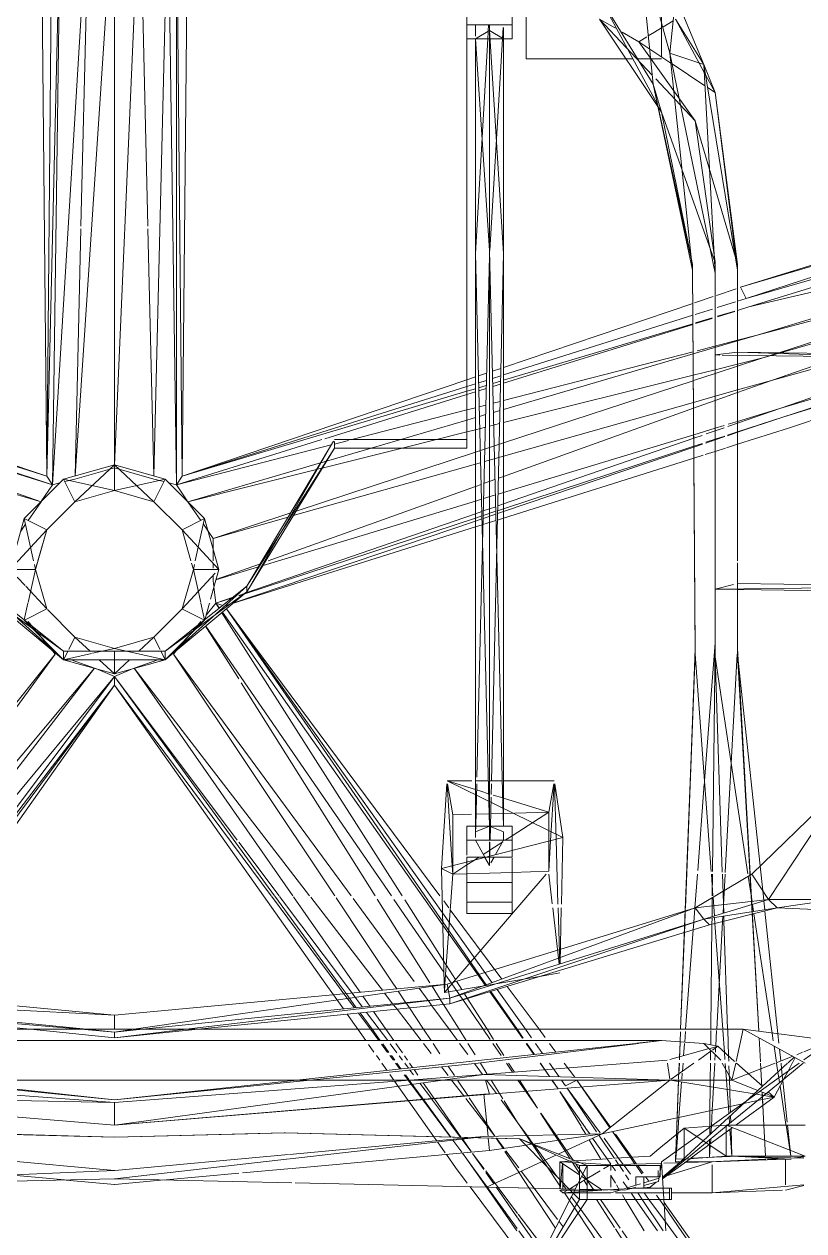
# Model space of a CAD drawing. Header units: millimetres. Extents: x -21051 to 202668, y -15646 to 13691.
# Drawn here: x -10652.5 to -10433, y -8531.9 to -8192.4 of the extents above; entities that cross this region are included whole.
import ezdxf

# ---------------------------------------------------------------- set-up
doc = ezdxf.new("R2010")
doc.units = ezdxf.units.MM
doc.layers.add('G-IMPT', color=8, linetype='Continuous', lineweight=5)
doc.layers.add('I-FURN', color=30, linetype='Continuous', lineweight=5)
doc.layers.get('0').off()
doc.layers.get('I-FURN').off()

# ---------------------------------------------------------------- blocks, each defined once
blk = doc.blocks.new('Aeron_Work_Chair_3485 - Aeron Work Chair_dwg-857507-00_Ground floor')
at = {"layer": 'G-IMPT'}
for p, q in [((42.86, 188.12), (58.23, 238.05)), ((60.96, 187.54), (75.89, 239.63)), ((60.96, 187), (77.89, 239.47)), ((65.88, 180.97), (81.46, 239.19)), ((65.88, 180.97), (83.49, 239.03)), ((73.82, 178.59), (87.8, 238.3)), ((42.86, 188.12), (58.69, 237.2)), ((60.33, 234.95), (61.12, 175.42)), ((73.82, 178.59), (92.03, 237.4)), ((76.2, 177.8), (93.31, 237.12)), ((76.2, 177.8), (95.32, 236.69)), ((79.37, 176.21), (97.1, 236.31)), ((45.24, 187.32), (58.98, 232.91)), ((45.24, 187.32), (60.37, 231.29)), ((79.37, 176.21), (96.45, 231.35)), ((-5.56, 169.07), (-6.35, 224.63)), ((-5.56, 169.07), (-4.89, 224.63)), ((-4.62, 224.63), (-3.97, 175.42)), ((39.69, 189.71), (52.14, 226.59)), ((59.53, 224.63), (61.12, 175.42)), ((60.3, 171.06), (59.53, 224.63)), ((53.18, 184.94), (59.76, 208.95)), ((-96.04, 205.58), (-95.25, 186.53)), ((-92.87, 184.15), (-60.33, 205.58)), ((-85.72, 179.39), (-60.33, 205.58)), ((-60.33, 205.58), (-85.72, 179.39)), ((53.18, 184.94), (59.82, 204.24)), ((-135.71, 194.05), (-132.56, 201.61)), ((-132.56, 201.61), (-129.38, 177.01)), ((-92.87, 202.41), (-95.25, 186.53)), ((-92.87, 202.41), (-92.87, 184.15)), ((-134.55, 198.83), (-137.97, 194.05)), ((-173.14, 194.05), (-175.42, 168.27)), ((-173.34, 194.05), (-174.63, 188.91)), ((-165.65, 194.05), (-165.1, 172.24)), ((-165.25, 194.05), (-165.58, 191.43)), ((-165.1, 172.24), (-165.1, 194.47)), ((-165.1, 194.47), (-156.37, 172.24)), ((-156.37, 172.24), (-156.37, 194.47)), ((-144.69, 186.81), (-138.91, 193.87)), ((-138.91, 194.47), (-129.38, 177.01)), ((-138.91, 194.47), (-129.38, 177.01)), ((-136.52, 192.09), (-135.84, 193.73)), ((-138.91, 192.75), (-166.69, 153.99)), ((-165.89, 183.83), (-165.89, 190.5)), ((-165.89, 190.5), (-165.1, 173.83)), ((-156.37, 189.49), (-165.1, 190.42)), ((-156.37, 189.06), (-165.1, 190.38)), ((-141.15, 189.62), (-138.91, 190.82)), ((-138.81, 190.87), (-137.36, 191.64)), ((-138.78, 189.63), (-137.2, 191.35)), ((-136.98, 190.93), (-138.7, 186.52)), ((-175.42, 168.27), (-174.66, 188.1)), ((-173.15, 188.91), (-165.89, 188.91)), ((-165.89, 188.91), (-166.69, 168.27)), ((-164.02, 162.14), (-138.91, 189.49)), ((-156.63, 172.24), (-144.69, 186.81)), ((-145.35, 187.38), (-156.16, 189.02)), ((-143.88, 188.16), (-155.47, 189.39)), ((-148.43, 185.74), (-143.35, 188.45)), ((-143.01, 187.03), (-144.34, 187.23)), ((-142.31, 188), (-143.6, 188.13)), ((-143.35, 188.45), (-141.15, 189.62)), ((-141.4, 186.78), (-143.01, 187.03)), ((-140.46, 187.8), (-142.31, 188)), ((-138.91, 186.41), (-141.4, 186.78)), ((-138.91, 187.64), (-140.46, 187.8)), ((-134.95, 187.22), (-138.29, 187.57)), ((-130.64, 186.76), (-133.26, 187.04)), ((-96.11, 183.09), (-130.64, 186.76)), ((35.19, 175.42), (39.69, 189.71)), ((42.86, 188.12), (38.57, 175.42)), ((38.69, 175.42), (42.86, 188.12)), ((45.24, 187.32), (41.14, 175.42)), ((41.63, 175.42), (45.24, 187.32)), ((59.53, 182.56), (60.75, 186.82)), ((-178.15, 154.73), (-221.76, 185.79)), ((-166.69, 167.48), (-165.89, 183.36)), ((-148.43, 185.74), (-156.37, 174.89)), ((-148.43, 185.74), (-149.44, 181.02)), ((-148.43, 185.74), (-149.44, 181.02)), ((-148.43, 185.74), (-147.96, 182.82)), ((-148.43, 185.74), (-146.93, 184.07)), ((-148.43, 185.74), (-147.49, 183.39)), ((-138.91, 186), (-143.67, 173.83)), ((-134.11, 185.68), (-138.7, 186.37)), ((-130.43, 185.12), (-132.65, 185.46)), ((-96.88, 180.03), (-130.43, 185.12)), ((-95.25, 186.53), (-100.01, 167.48)), ((-95.25, 186.53), (-98.42, 165.89)), ((-92.87, 184.15), (-98.42, 165.89)), ((-92.87, 184.15), (-95.25, 186.53)), ((-92.87, 184.15), (-95.25, 163.51)), ((-92.87, 184.15), (-85.72, 179.39)), ((53.18, 184.94), (49.77, 175.42)), ((50.49, 175.42), (53.18, 184.94)), ((59.53, 182.56), (60.76, 186.39)), ((-156.37, 182.82), (-165.1, 183.31)), ((-156.37, 182.83), (-165.1, 183.31)), ((-150.89, 182.53), (-156.37, 182.83)), ((-150.84, 182.52), (-156.37, 182.82)), ((-148.32, 182.37), (-150.79, 182.51)), ((-148.32, 182.39), (-150.78, 182.52)), ((-149.44, 181.02), (-150.27, 177.12)), ((-149.44, 181.02), (-150.27, 177.12)), ((-147.06, 182.32), (-148.32, 182.39)), ((-147.06, 182.3), (-148.32, 182.37)), ((-147.96, 182.82), (-147.6, 180.62)), ((-147.52, 180.12), (-143.79, 157.11)), ((-147.46, 183.31), (-146.82, 181.71)), ((-146.59, 181.13), (-143.67, 173.83)), ((-138.91, 181.85), (-145.59, 182.22)), ((-138.91, 181.87), (-145.57, 182.23)), ((-145.42, 182.4), (-138.91, 175.15)), ((-131.82, 181.47), (-138.58, 181.85)), ((-131.81, 181.45), (-138.58, 181.83)), ((-36.28, 176.2), (-129.94, 181.37)), ((-23.81, 175.42), (-129.94, 181.35)), ((-94.24, 179.63), (-96.26, 179.94)), ((-93.28, 182.79), (-95.78, 183.06)), ((-23.81, 175.42), (-93.03, 182.77)), ((57.19, 175.42), (59.53, 182.56)), ((59.53, 182.56), (57.75, 175.42)), ((64.26, 175.42), (65.88, 180.97)), ((65.88, 180.97), (64.45, 175.42)), ((-180.04, 131.25), (-245.27, 178.55)), ((-150.33, 176.81), (-158.75, 137.32)), ((-150.33, 176.81), (-158.75, 137.32)), ((-138.41, 175), (-129.38, 177.01)), ((-138.41, 175), (-129.38, 177.01)), ((-129.38, 177.01), (-129.38, -177.01)), ((-85.72, 179.39), (-95.25, 163.51)), ((-95.25, 163.51), (-85.72, 179.39)), ((-86.3, 178.43), (-93.4, 179.5)), ((-24.61, 169.07), (-85.66, 178.33)), ((72.83, 175.42), (73.82, 178.59)), ((73.82, 178.59), (72.87, 175.42)), ((75.45, 175.42), (76.2, 177.8)), ((76.2, 177.8), (79.37, 176.21)), ((-181.12, 130.53), (-245.27, 173.3)), ((-165.13, 173.3), (-165.68, 162.16)), ((-157.05, 173.97), (-165.53, 162.36)), ((-157.55, 173.28), (-165.1, 173.83)), ((-157.34, 173.57), (-165.1, 173.83)), ((-154.03, 173.02), (-155.88, 173.16)), ((-153.65, 173.44), (-155.59, 173.51)), ((-151.07, 173.36), (-152.77, 173.41)), ((-146.4, 173.2), (-151.07, 173.36)), ((-143.67, 173.1), (-146.4, 173.2)), ((-143.67, 173.83), (-138.91, 174.89)), ((-143.67, 173.83), (-138.91, 174.89)), ((-143.67, 173.83), (-138.91, 171.11)), ((-143.67, 173.83), (-138.91, 171.11)), ((-143.67, 173.83), (-143.67, -173.83)), ((-138.4, 174.59), (-134.14, 169.86)), ((-23.82, 175.33), (-85.23, 171.96)), ((-22.22, 175.42), (-36.28, 176.2)), ((-23.81, 175.42), (-5.65, 175.42)), ((-22.22, 175.42), (-23.81, 175.42)), ((-22.22, 175.42), (-5.65, 175.42)), ((-5.65, 175.42), (1.88, 175.42)), ((-5.56, 169.07), (-4.26, 174.26)), ((-5.48, 175.42), (1.88, 175.42)), ((-3.97, 175.42), (1.88, 175.42)), ((2.37, 175.42), (60.23, 175.42)), ((2.37, 175.42), (60.23, 175.42)), ((2.37, 175.42), (60.23, 175.42)), ((34.22, 172.34), (35.19, 175.42)), ((38.57, 175.42), (37.59, 172.55)), ((37.75, 172.55), (38.69, 175.42)), ((41.14, 175.42), (40.2, 172.7)), ((40.82, 172.74), (41.63, 175.42)), ((49.77, 175.42), (47.49, 169.07)), ((48.69, 169.07), (50.49, 175.42)), ((55.1, 169.07), (57.19, 175.42)), ((57.75, 175.42), (56.16, 169.07)), ((60.23, 175.42), (84.14, 175.42)), ((60.33, 169.07), (61.12, 175.42)), ((60.6, 162.9), (64.26, 175.42)), ((61.12, 175.42), (85.73, 175.42)), ((64.45, 175.42), (61.52, 164.04)), ((71.09, 169.8), (72.59, 174.63)), ((72.64, 174.64), (71.19, 169.79)), ((73.63, 169.64), (75.25, 174.79)), ((77.08, 169.44), (78.97, 175.02)), ((85.73, 175.42), (84.14, 175.42)), ((84.14, 175.42), (142.08, 165.89)), ((84.14, 175.42), (134.14, 169.07)), ((85.73, 175.42), (134.14, 169.07)), ((85.73, 175.42), (86.93, 175.06)), ((87.74, 174.83), (126.21, 163.51)), ((-165.89, 160.34), (-165.1, 172.24)), ((-165.85, 160.99), (-156.63, 172.24)), ((-159.56, 163.93), (-165.1, 172.24)), ((-165.1, 172.24), (-156.37, 172.24)), ((-156.56, 169.41), (-156.37, 172.24)), ((-151.19, 172.82), (-153.09, 172.95)), ((-146.28, 172.46), (-151.19, 172.82)), ((-143.67, 172.27), (-146.28, 172.46)), ((-139.7, 172.97), (-143.66, 173.1)), ((-138.98, 171.92), (-143.64, 172.26)), ((-136.85, 172.87), (-138.35, 172.92)), ((-138.11, 170.66), (-133.35, 165.89)), ((-138.11, 170.66), (-133.35, 165.89)), ((-135.79, 171.69), (-137.87, 171.84)), ((-129.56, 172.63), (-136.85, 172.87)), ((-129.62, 171.24), (-135.79, 171.69)), ((-134.14, 169.86), (-135.21, 168.35)), ((-134.14, 169.86), (-134.74, 167.72)), ((-133.35, 165.89), (-134.14, 169.86)), ((-98.99, 171.59), (-129.38, 172.62)), ((-99.62, 169.05), (-129.38, 171.22)), ((-99.08, 171.2), (-129.38, 169.53)), ((-97.6, 171.28), (-99.08, 171.2)), ((-97.56, 171.54), (-98.99, 171.59)), ((-94.61, 171.44), (-96.77, 171.32)), ((-85.72, 171.14), (-96.71, 171.51)), ((-85.72, 171.93), (-94.33, 171.46)), ((-24.61, 169.07), (-85.18, 171.12)), ((33.19, 169.07), (34.11, 171.99)), ((37.34, 171.79), (36.42, 169.07)), ((36.61, 169.07), (37.5, 171.79)), ((39.83, 171.65), (38.95, 169.07)), ((39.7, 169.07), (40.47, 171.61)), ((60.33, 169.07), (60.31, 170.43)), ((-183.57, 155.08), (-200.82, 167.72)), ((-179.27, 154.8), (-199.96, 169.12)), ((-175.42, 168.27), (-175.42, 156.81)), ((-175.42, 168.27), (-167.52, 168.27)), ((-170.62, 155.42), (-166.69, 168.27)), ((-166.69, 168.27), (-166.9, 160.49)), ((-166.69, 167.48), (-166.69, 160.79)), ((-161.96, 167.53), (-165.42, 167.5)), ((-162.09, 167.73), (-165.41, 167.55)), ((-160.48, 167.55), (-161.75, 167.53)), ((-160.24, 167.84), (-161.58, 167.76)), ((-156.94, 167.59), (-159.05, 167.56)), ((-156.65, 168.03), (-158.72, 167.92)), ((-157.16, 160.34), (-156.65, 167.99)), ((-152.29, 167.64), (-156.68, 167.59)), ((-156.65, 167.99), (-156.56, 169.41)), ((-152.15, 168.28), (-156.62, 168.03)), ((-145.51, 167.71), (-152.29, 167.64)), ((-145.66, 168.64), (-152.15, 168.28)), ((-143.67, 168.75), (-145.66, 168.64)), ((-143.67, 167.73), (-145.51, 167.71)), ((-138.91, 169.01), (-143.59, 168.75)), ((-138.91, 167.78), (-143.57, 167.73)), ((-136.59, 169.13), (-138.09, 169.05)), ((-135.69, 167.82), (-138.07, 167.79)), ((-135.46, 168), (-138.02, 164.37)), ((-134.83, 167.38), (-137.91, 156.31)), ((-134.61, 169.24), (-135.84, 169.18)), ((-129.69, 169.51), (-134.03, 169.28)), ((-129.75, 167.88), (-133.74, 167.84)), ((-99.83, 168.21), (-129.38, 167.89)), ((-122.24, 94.46), (-100.01, 167.48)), ((-98.42, 165.89), (-100.01, 167.48)), ((-98.07, 168.23), (-99.83, 168.21)), ((-97.96, 168.93), (-99.62, 169.05)), ((-92.38, 168.29), (-97.71, 168.23)), ((-92.25, 168.51), (-97.51, 168.9)), ((-85.72, 168.03), (-91.85, 168.48)), ((-85.72, 168.36), (-91.85, 168.29)), ((-20.64, 169.07), (-85, 168.37)), ((-23.81, 163.51), (-84.97, 167.98)), ((-20.64, 169.07), (-59.45, 166.12)), ((-24.61, 169.07), (83.34, 169.07)), ((-20.64, 169.07), (-5.56, 169.07)), ((-5.56, 169.07), (60.33, 169.07)), ((-5.56, 169.07), (60.33, 169.07)), ((32.31, 166.3), (33.19, 169.07)), ((36.42, 169.07), (35.53, 166.46)), ((35.76, 166.48), (36.61, 169.07)), ((37.88, 163.07), (39.7, 169.07)), ((38.95, 169.07), (38.09, 166.59)), ((47.49, 169.07), (45.32, 163.02)), ((46.98, 163), (48.69, 169.07)), ((53.1, 162.96), (55.1, 169.07)), ((56.16, 169.07), (54.63, 162.95)), ((60.33, 169.07), (83.34, 169.07)), ((69.16, 163.59), (70.61, 168.26)), ((70.73, 168.26), (69.34, 163.58)), ((71.68, 163.45), (73.24, 168.39)), ((74.99, 163.25), (76.79, 168.57)), ((83.34, 169.07), (86.52, 169.07)), ((83.34, 169.07), (142.08, 165.89)), ((83.34, 169.07), (145.26, 156.37)), ((86.52, 169.07), (126.21, 163.51)), ((87.08, 168.87), (128.59, 153.99)), ((134.14, 169.07), (142.08, 165.89)), ((135.54, 166.97), (134.14, 169.07)), ((134.14, 169.07), (139.14, 166.38)), ((-157.16, 160.34), (-159.56, 163.93)), ((-138.91, 163.12), (-143.39, 156.76)), ((-133.35, 165.89), (-132.56, 153.99)), ((-133.35, 165.89), (-132.56, 153.99)), ((-33.45, 163.08), (-129.38, 159.37)), ((-122.24, 94.46), (-98.42, 165.89)), ((-120.65, 94.46), (-98.42, 165.89)), ((-120.65, 94.46), (-95.25, 163.51)), ((-116.68, 93.66), (-95.25, 163.51)), ((-95.25, 163.51), (-116.68, 93.66)), ((-99.36, 163.08), (-101.4, 162.92)), ((-95.3, 163.39), (-99.3, 163.08)), ((-95.25, 163.51), (-98.42, 165.89)), ((-85.72, 164.12), (-95.25, 163.39)), ((-23.81, 163.51), (-95.17, 160.72)), ((-22.48, 163.5), (-95.17, 160.71)), ((-60.33, 166.05), (-84.72, 164.19)), ((-22.22, 163.51), (-33.45, 163.08)), ((-23.81, 163.51), (84.14, 162.72)), ((-22.22, 163.51), (-23.81, 163.51)), ((-22.22, 163.51), (84.14, 162.73)), ((14.43, 109.54), (31.31, 163.11)), ((34.39, 163.08), (16.27, 109.54)), ((17.06, 109.54), (34.64, 163.08)), ((36.87, 163.07), (18.41, 109.54)), ((21.64, 109.54), (37.88, 163.06)), ((45.31, 163), (26.14, 109.54)), ((31.31, 163.12), (32.14, 165.75)), ((31.85, 109.54), (46.97, 162.99)), ((35.23, 165.57), (34.4, 163.1)), ((34.65, 163.09), (35.46, 165.56)), ((37.69, 165.43), (36.88, 163.08)), ((137.98, 152.4), (126.21, 163.51)), ((126.21, 163.51), (148.43, 147.64)), ((142.19, 157), (136.04, 166.22)), ((139.81, 166.02), (154.78, 157.96)), ((142.08, 165.89), (161.13, 157.96)), ((154.78, 157.96), (142.08, 165.89)), ((145.26, 156.37), (142.08, 165.89)), ((-165.78, 162.03), (-171.44, 154.29)), ((-171.35, 154.29), (-165.94, 160.88)), ((-171.24, 154.28), (-164.02, 162.14)), ((-165.89, 160.34), (-166.89, 159.14)), ((-164.25, 160.34), (-165.89, 160.34)), ((-165.78, 160.23), (-165.89, 157.96)), ((-162.14, 160.34), (-164.25, 160.34)), ((-157.16, 160.34), (-163.05, 153.27)), ((-157.16, 160.34), (-162.14, 160.34)), ((-144.2, 159.67), (-154.15, 158.91)), ((-141.71, 159.86), (-143.44, 159.72)), ((-138.91, 160.07), (-141.18, 159.9)), ((-133.35, 160.49), (-136.82, 160.23)), ((-130.04, 160.74), (-132.99, 160.52)), ((-101.4, 162.92), (-129.38, 160.79)), ((-102.15, 160.45), (-129.38, 159.38)), ((-102.16, 160.44), (-129.38, 159.39)), ((-100.22, 160.51), (-102.16, 160.44)), ((-100.21, 160.52), (-102.15, 160.45)), ((-96.3, 160.66), (-100.1, 160.52)), ((-96.29, 160.68), (-100.09, 160.53)), ((35.56, 109.54), (53.09, 162.95)), ((54.62, 162.94), (41.28, 109.54)), ((45.02, 109.54), (60.6, 162.89)), ((61.23, 162.89), (47.5, 109.54)), ((52.39, 109.54), (68.93, 162.83)), ((69.11, 162.83), (53.2, 109.54)), ((54.7, 109.54), (71.48, 162.81)), ((56.81, 109.54), (74.83, 162.79)), ((84.14, 162.73), (85.73, 162.72)), ((84.14, 162.72), (136.52, 151.61)), ((84.14, 162.72), (145.26, 156.37)), ((85.73, 162.72), (136.52, 151.61)), ((85.73, 162.72), (128.59, 153.99)), ((-186.06, 142.9), (-205.74, 156.51)), ((-177.27, 156.81), (-177.27, 156.21)), ((-177.27, 156.81), (-177.27, 154.67)), ((-177.27, 156.81), (-174.09, 156.81)), ((-177.27, 156.21), (-177.27, 154.67)), ((-177.27, 156.21), (-174.17, 156.21)), ((-175.42, 156.21), (-175.42, 154.55)), ((-174.09, 154.47), (-174.09, 156.81)), ((-174.09, 156.21), (-174.09, 156.81)), ((-174.09, 154.47), (-174.09, 156.21)), ((-166.89, 159.14), (-170.96, 154.26)), ((-166.95, 158.96), (-167.07, 154.68)), ((-166.69, 159.24), (-166.69, 157.96)), ((-166.69, 157.96), (-165.89, 157.96)), ((-163.78, 158.04), (-165.89, 157.96)), ((-163.78, 158.04), (-165.72, 157.96)), ((-163.76, 158.07), (-165.71, 157.99)), ((-163.68, 158.19), (-165.68, 158.03)), ((-158.92, 158.23), (-163.78, 158.04)), ((-158.92, 158.23), (-163.78, 158.04)), ((-158.9, 158.26), (-163.76, 158.07)), ((-158.64, 158.57), (-163.68, 158.19)), ((-143.67, 158.82), (-158.92, 158.23)), ((-154.25, 158.41), (-158.92, 158.23)), ((-154.25, 158.43), (-158.9, 158.26)), ((-158.75, 137.32), (-143.67, 156.37)), ((-154.15, 158.91), (-158.64, 158.57)), ((-144.07, 158.83), (-154.25, 158.43)), ((-144.06, 158.81), (-154.25, 158.41)), ((-147.64, 105.57), (-143.67, 156.37)), ((-142.08, 103.98), (-143.67, 156.37)), ((-138.91, 159), (-143.43, 158.83)), ((-143.39, 156.33), (-138.91, 155.69)), ((-138.91, 159.01), (-141.89, 158.9)), ((-138.91, 159.02), (-141.87, 158.91)), ((-130.1, 159.34), (-138, 159.04)), ((-133.35, 159.24), (-137.14, 159.09)), ((-133.35, 159.23), (-137.14, 159.08)), ((-130.1, 159.36), (-132.91, 159.26)), ((-130.1, 159.36), (-132.91, 159.25)), ((148.43, 147.64), (142.41, 156.66)), ((145.26, 156.37), (161.13, 157.96)), ((177.01, 147.64), (145.26, 156.37)), ((152.57, 154.36), (154.36, 157.28)), ((-185.55, 141.03), (-208.87, 156.12)), ((-186.06, 155.24), (-166.69, 153.99)), ((-177.27, 148.58), (-186.06, 154.51)), ((-177.27, 146.69), (-186.06, 152.84)), ((-177.27, 150.46), (-183.57, 155.08)), ((-177.27, 153.42), (-179.27, 154.8)), ((-177.27, 154.67), (-177.27, 133.11)), ((-177.27, 154.67), (-177.27, 133.11)), ((-176.04, 152.57), (-177.27, 153.42)), ((-175.42, 154.55), (-175.42, 141.03)), ((-174.09, 148.98), (-174.09, 154.47)), ((-174.09, 148.98), (-174.09, 154.47)), ((-173.3, 148.98), (-172.24, 153.19)), ((-172.58, 148.98), (-171.25, 153.34)), ((-172.24, 153.19), (-170.92, 153.38)), ((-169.16, 153.63), (-170.92, 153.63)), ((-170.92, 153.63), (-170.92, 153.03)), ((-170.92, 148.98), (-170.92, 153.38)), ((-170.92, 148.98), (-170.92, 153.03)), ((-169.07, 153.03), (-170.92, 153.03)), ((-170.88, 153.39), (-166.69, 153.99)), ((-167.74, 153.63), (-169.16, 153.63)), ((-167.74, 153.63), (-167.74, 153.03)), ((-167.74, 133.11), (-167.74, 153.63)), ((-167.74, 133.11), (-167.74, 153.03)), ((-167.09, 153.93), (-167.44, 141.03)), ((-163.05, 153.27), (-165.1, 150.81)), ((-142.08, 103.98), (-138.11, 155.58)), ((-133.31, 147.9), (-132.56, 153.99)), ((-132.56, 153.99), (-133.31, 147.9)), ((-132.56, 153.99), (-133.3, 147.09)), ((-132.56, -153.99), (-132.56, 153.99)), ((128.59, 153.99), (130.03, 153.03)), ((136.52, 151.61), (128.59, 153.99)), ((130.13, 153.16), (128.59, 153.99)), ((130.18, 152.93), (154.78, 136.52)), ((161.13, 136.52), (130.74, 152.83)), ((143.67, 153.99), (143.67, 151.04)), ((144.2, 153.99), (152.34, 153.99)), ((152.26, 153.99), (144.2, 153.99)), ((151.15, 152.06), (152.34, 153.99)), ((153.92, 153.99), (152.26, 153.99)), ((152.34, 153.99), (156.37, 153.99)), ((-175.42, 149.1), (-177.27, 150.46)), ((-173.83, 150.81), (-173.94, 148.98)), ((-172.41, 152.51), (-173.83, 150.81)), ((-170.94, 149.59), (-172.14, 150.45)), ((-165.1, 150.81), (-165.68, 141.03)), ((136.52, 151.61), (161.13, 136.52)), ((177.01, 147.64), (136.52, 151.61)), ((154.78, 136.52), (139.08, 151.36)), ((143.67, 150.91), (143.67, 147.23)), ((148.43, 147.64), (149.82, 149.89)), ((150.06, 150.28), (151.15, 152.06)), ((-177.27, 143.8), (-186.06, 149.11)), ((-175.42, 147.33), (-177.27, 148.58)), ((-175.61, 145.52), (-177.27, 146.69)), ((-174.63, 143.67), (-173.84, 146.79)), ((-174.25, 143.52), (-173.25, 146.79)), ((-173.96, 148.64), (-174.14, 145.62)), ((-174.09, 146.79), (-174.09, 148.98)), ((-174.09, 148.98), (-170.92, 148.98)), ((-174.09, 146.79), (-174.09, 148.98)), ((-173.24, 146.84), (-172.85, 148.12)), ((-170.92, 146.79), (-173.22, 146.79)), ((-170.92, 146.79), (-170.92, 148.98)), ((-170.92, 146.79), (-170.92, 148.98)), ((-167.74, 146.83), (-170.08, 148.44)), ((-167.74, 147.32), (-169.88, 148.84)), ((-165.43, 145.23), (-167.29, 146.52)), ((-165.4, 145.65), (-167.28, 146.99)), ((-133.35, 146.65), (-143.67, 51.33)), ((-138.91, 102.39), (-133.35, 147.54)), ((-133.35, 147.54), (-138.91, 102.39)), ((151.15, 142.88), (148.43, 147.64)), ((-175.94, 143), (-177.27, 143.8)), ((-174.63, 143.67), (-174.36, 130.92)), ((-174.26, 143.52), (-174.53, 138.95)), ((-174.14, 145.62), (-174.21, 144.33)), ((-172.34, 143.24), (-173.99, 144.39)), ((-170.34, 143.91), (-171.7, 144.83)), ((-167.74, 143.48), (-170.18, 145.26)), ((-167.74, 142.16), (-169.4, 143.27)), ((-165.62, 141.93), (-167.38, 143.22)), ((-158.14, 140.18), (-165.43, 145.23)), ((-158.91, 141.03), (-165.4, 145.65)), ((143.67, 145.9), (143.67, 143.93)), ((143.67, 143.93), (143.67, 115.89)), ((-177.27, 136.81), (-185.33, 142.39)), ((-177.27, 135.67), (-185.1, 140.74)), ((-175.42, 139.7), (-174.6, 142.38)), ((-175.42, 139.7), (-175.42, 129.21)), ((-173.12, 141.29), (-174.35, 142.03)), ((-173.76, 139.7), (-170.38, 139.7)), ((-170.49, 139.7), (-172.68, 141.03)), ((-167.74, 140.03), (-169.18, 141.03)), ((-169.06, 139.7), (-167.74, 139.7)), ((-167.74, 139.25), (-168.66, 137.69)), ((-167.48, 139.7), (-166.98, 131.18)), ((-166.07, 141.03), (-167.42, 141.94)), ((-165.81, 138.68), (-167.31, 139.72)), ((-165.73, 140.11), (-165.89, 137.32)), ((-159.18, 136.39), (-165.69, 140.77)), ((-160.04, 137.84), (-165.62, 141.93)), ((-143.67, 130.18), (-157.07, 139.44)), ((-143.67, 130.18), (-156.93, 139.62)), ((154.78, 136.52), (152.21, 141.03)), ((-174.63, 137.32), (-175.2, 129.32)), ((-174.63, 137.32), (-174.63, 125.41)), ((-174.53, 138.95), (-174.61, 137.56)), ((-174.49, 137.12), (-170.79, 131.56)), ((-169.21, 136.76), (-171.36, 133.11)), ((-165.89, 137.32), (-166.4, 129.72)), ((-160.46, 133.64), (-165.92, 136.94)), ((-160, 134.61), (-165.81, 138.68)), ((-164.49, 124.93), (-158.75, 137.32)), ((-160.14, 128.04), (-158.75, 137.32)), ((-159.54, 103.98), (-158.75, 137.32)), ((-145.92, 127.49), (-158.55, 136.74)), ((-207.43, 112.94), (-177.27, 133.11)), ((-207.43, 112.94), (-167.74, 133.11)), ((-206.88, 113.22), (-177.27, 133.11)), ((-177.27, 133.11), (-177.27, 130.92)), ((-177.27, 130.92), (-177.27, 133.11)), ((-167.74, 133.11), (-177.27, 133.11)), ((-171.91, 133.11), (-174.45, 134.86)), ((-171.9, 132.19), (-173.31, 133.11)), ((-171.57, 132.74), (-172.65, 130.92)), ((-167.3, 129.92), (-171.52, 132.84)), ((-167.74, 130.92), (-167.74, 133.11)), ((-167.74, 130.92), (-167.74, 133.11)), ((-160.2, 114.13), (-167.74, 133.11)), ((-156.78, 131.42), (-158.86, 132.67)), ((-157.19, 132.65), (-158.83, 133.8)), ((-145.93, 127.45), (-158.19, 135.72)), ((-146.84, 125.41), (-157.09, 132.58)), ((-206.43, 113.44), (-177.27, 130.92)), ((-175.38, 126.71), (-181.11, 130.53)), ((-176.48, 128.67), (-180.04, 131.25)), ((-160.29, 114.13), (-177.27, 130.92)), ((-167.74, 130.92), (-177.27, 130.92)), ((-175.42, 129.09), (-175.42, 126.21)), ((-174.34, 129.75), (-174.02, 113.78)), ((-172.9, 130.48), (-174.31, 128.1)), ((-170.36, 130.92), (-166.69, 125.41)), ((-166.86, 128.93), (-169.92, 130.92)), ((-160.24, 114.13), (-167.74, 130.92)), ((-160.2, 114.13), (-167.74, 130.92)), ((-166.98, 131.18), (-166.85, 128.92)), ((-166.4, 129.72), (-166.5, 128.16)), ((-160.56, 125.26), (-166.17, 129.13)), ((-146.84, 125.41), (-156.66, 131.34)), ((-145.26, 127), (-143.67, 130.18)), ((-138.91, 126.63), (-142.86, 129.57)), ((-183.41, 125.15), (-184.95, 126.31)), ((-175.23, 128.9), (-175.42, 126.21)), ((-174.63, 127.56), (-175.42, 126.21)), ((-175.42, 126.21), (-174.63, 125.41)), ((-173.09, 126.21), (-174.29, 127.08)), ((-174.27, 126.21), (-167.22, 126.21)), ((-174.25, 125.45), (-167.18, 126.16)), ((-166.85, 128.91), (-166.69, 126.21)), ((-166.51, 128.14), (-166.69, 125.41)), ((-166.69, 126.21), (-166.69, 125.41)), ((-160.61, 124.89), (-165.82, 128.26)), ((-161.67, 117.83), (-160.14, 128.04)), ((-143.67, 125.87), (-145.26, 127)), ((-111, 125.46), (-95.25, 125.79)), ((-94.2, 125.81), (-75.41, 126.21)), ((-75.41, 126.21), (-84.14, 92.08)), ((-60.33, 123.94), (-75.41, 126.21)), ((-59.53, 93.66), (-75.41, 126.21)), ((-174.08, 116.77), (-185.29, 124.19)), ((-174.1, 118.13), (-182.9, 124.76)), ((-174.25, 125.41), (-166.69, 125.41)), ((-161.83, 117.67), (-173.43, 125.41)), ((-162.07, 118.22), (-170.91, 124.63)), ((-169.61, 113.89), (-164.79, 124.29)), ((-159.07, 123.89), (-160.61, 124.89)), ((-159.06, 124.22), (-160.56, 125.26)), ((-152.96, 119.94), (-159.07, 123.89)), ((-152.98, 120.01), (-159.06, 124.22)), ((-143.67, 123.22), (-146.13, 124.92)), ((-143.67, 123.17), (-146.13, 124.91)), ((-138.91, 122.48), (-142.72, 125.2)), ((-138.91, 119.92), (-142.64, 122.51)), ((-138.91, 119.81), (-142.64, 122.45)), ((-133.35, 122.5), (-135.77, 124.3)), ((-113.51, 125.41), (-114.39, 120.25)), ((-95.25, 123.38), (-111.1, 125.15)), ((-95.25, 124.88), (-111.04, 125.34)), ((-75.89, 124.31), (-94.18, 124.84)), ((-85.72, 122.33), (-94.13, 123.26)), ((-84.93, 122.24), (-85.23, 111.92)), ((-84.93, 122.24), (-76.28, 122.78)), ((-84.93, 122.24), (-76.42, 122.24)), ((-76.42, 122.24), (-68.26, 122.24)), ((-76.28, 122.78), (-60.33, 123.78)), ((-60.33, 123.85), (-75.89, 124.31)), ((-68.26, 122.24), (-74.94, 111.92)), ((-68.26, 122.24), (-68.64, 109.54)), ((-60.33, 123.68), (-68.26, 122.24)), ((-68.26, 122.24), (-64.38, 109.54)), ((-59.53, 123.82), (-59.53, 109.54)), ((-186.06, 113.85), (-194.13, 119.7)), ((-182.55, 113.57), (-192.5, 120.52)), ((-181.37, 113.67), (-191.28, 121.14)), ((-143.67, 114.01), (-151.61, 119.06)), ((-143.67, 113.6), (-151.61, 119.06)), ((-133.35, 118.53), (-136.18, 120.54)), ((-129.38, 119.54), (-131.65, 121.23)), ((-117.33, 110.58), (-129.38, 119.54)), ((-85.72, 121.55), (-119.06, 92.87)), ((-114.39, 120.25), (-119.06, 92.87)), ((-169.31, 114.52), (-174.1, 118.13)), ((-169.72, 113.89), (-174.08, 116.77)), ((-162.24, 114.08), (-161.73, 117.46)), ((-159.25, 116.17), (-161.66, 117.92)), ((-159.26, 115.96), (-161.53, 117.48)), ((-155.58, 113.51), (-159.26, 115.96)), ((-155.58, 113.51), (-159.25, 116.17)), ((-133.35, 115.9), (-136.44, 118.08)), ((-133.35, 116.08), (-136.43, 118.21)), ((-129.38, 115.7), (-131.81, 117.43)), ((-118.19, 107.74), (-129.38, 115.7)), ((143.67, 115.89), (156.37, 115.89)), ((143.67, 115.89), (161.13, 115.89)), ((-173.73, 100.11), (-191.34, 113.25)), ((-173.83, 104.77), (-186.06, 113.32)), ((-173.53, 104.76), (-185.45, 113.4)), ((-173.89, 107.51), (-182.43, 113.48)), ((-173.9, 108.04), (-181.16, 113.51)), ((-174.01, 113.69), (-173.83, 104.77)), ((-173.83, 104.77), (-169.65, 113.8)), ((-163.74, 109.94), (-169.59, 113.8)), ((-163.54, 110.17), (-168.4, 113.83)), ((-163.51, 105.57), (-162.25, 113.99)), ((-160.2, 114.13), (-160.2, 114.04)), ((-158.53, 47.79), (-160.2, 114.13)), ((-160, 106.01), (-160.2, 114.04)), ((-160.2, 114.04), (-158.53, 48.05)), ((-149.27, 108.87), (-155.58, 113.51)), ((-155.58, 113.51), (-149.55, 109.71)), ((-138.91, 110.33), (-141.46, 112.08)), ((-138.91, 110.97), (-141.42, 112.58)), ((-129.38, 113.1), (-131.91, 114.88)), ((-129.38, 113.33), (-131.9, 115.08)), ((-118.73, 105.97), (-129.38, 113.33)), ((-118.83, 105.66), (-129.38, 113.1)), ((-160.04, 107.48), (-162.94, 109.4)), ((-160.04, 107.53), (-162.9, 109.68)), ((-148.96, 109.34), (-143.67, 106.01)), ((-133.35, 107.44), (-136.73, 109.59)), ((-133.35, 106.5), (-136.71, 108.82)), ((-95.77, 94.53), (-115.28, 109.05)), ((-96.84, 111.92), (-93.82, 111.92)), ((-96.84, 99.22), (-96.84, 111.92)), ((-93.82, 111.92), (-96.84, 111.92)), ((-93.66, 111.92), (-88.11, 111.92)), ((-93.66, 111.92), (-81.27, 111.92)), ((-93.66, 99.22), (-93.66, 111.92)), ((-81.27, 111.92), (-88.11, 111.92)), ((-88.11, 99.22), (-88.11, 111.92)), ((-85.23, 111.92), (-85.61, 99.22)), ((-79.06, 111.92), (-80.96, 111.92)), ((-79.06, 111.92), (-80.96, 111.92)), ((-80.96, 104.49), (-80.96, 111.92)), ((-80.25, 107.29), (-76.2, 109.54)), ((-76.2, 111.92), (-79.06, 111.92)), ((-72.23, 111.92), (-79.06, 111.92)), ((-76.64, 109.29), (-78.98, 105.67)), ((-72.23, 111.92), (-76.2, 111.92)), ((-74.94, 111.92), (-76.2, 109.97)), ((-76.2, 99.22), (-76.2, 111.92)), ((-73.82, 109.54), (-76.2, 109.54)), ((-76.2, 109.54), (-73.82, 109.54)), ((-72.23, 105.57), (-73.82, 109.54)), ((-72.23, 99.22), (-72.23, 111.92)), ((-60.33, 109.54), (-72.23, 109.54)), ((-63.66, 109.54), (-72.23, 109.54)), ((-62.48, 109.26), (-72.23, 109.5)), ((-68.64, 109.41), (-68.74, 105.91)), ((-64.31, 109.31), (-63.5, 106.64)), ((88.9, 109.54), (-63.66, 109.54)), ((89.69, 105.57), (-62.48, 109.26)), ((-59.53, 106.12), (88.9, 109.54)), ((-59.53, 109.19), (-59.53, 105.57)), ((88.9, 109.54), (-59.14, 109.54)), ((13.89, 107.81), (14.43, 109.54)), ((16.27, 109.54), (15.7, 107.85)), ((16.51, 107.87), (17.06, 109.54)), ((18.41, 109.54), (17.84, 107.9)), ((21.16, 107.98), (21.64, 109.54)), ((26.14, 109.54), (25.62, 108.08)), ((30.34, 104.17), (31.85, 109.54)), ((32.96, 101.6), (35.56, 109.54)), ((51.44, 106.5), (52.12, 108.69)), ((52.96, 108.71), (52.29, 106.48)), ((53.72, 106.44), (54.45, 108.74)), ((55.75, 106.39), (56.56, 108.79)), ((88.9, 109.54), (149.23, 109.54)), ((88.9, 109.54), (149.23, 109.54)), ((88.9, 109.54), (151.61, 105.57)), ((89.67, 105.66), (149.23, 109.25)), ((149.23, 111.92), (157.96, 111.92)), ((149.23, 107.23), (149.23, 111.92)), ((153.19, 111.92), (149.23, 111.92)), ((149.23, 109.54), (152.45, 109.54)), ((152.45, 109.54), (149.23, 109.54)), ((149.23, 109.54), (151.61, 105.57)), ((149.39, 109.26), (152.42, 109.44)), ((165.1, 111.92), (153.19, 111.92)), ((153.19, 99.22), (153.19, 111.92)), ((-169.23, 104.52), (-173.9, 108.04)), ((-169.65, 104.54), (-172.89, 106.81)), ((-163.51, 105.57), (-168.52, 50.06)), ((-163.51, 105.57), (-159.98, 105.22)), ((-158.53, 47.79), (-160, 106.01)), ((-148.64, 99.89), (-159.47, 107.11)), ((-159.47, 107.1), (-148.87, 98.93)), ((-156.37, 0), (-147.64, 105.57)), ((-147.74, 104.3), (-147.64, 105.57)), ((-147.64, 103.98), (-147.64, 105.57)), ((-147.64, 105.57), (-143.67, 104.43)), ((-143.67, 104.76), (-147.48, 107.56)), ((-129.38, 103.77), (-132.28, 105.77)), ((-129.38, 104.91), (-132.24, 106.73)), ((-96.59, 92.36), (-116.27, 106.37)), ((-83.34, 105.57), (-80.96, 105.62)), ((-81.02, 104.28), (-83.34, 105.57)), ((-80.96, 105.57), (-83.34, 105.57)), ((-82.56, 106), (-80.96, 106.89)), ((-76.6, 105.57), (-80.69, 105.57)), ((-80.67, 105.63), (-76.7, 105.72)), ((-79.05, 105.57), (-80.18, 103.81)), ((-76.2, 105.73), (-72.33, 105.82)), ((-65.34, 105.57), (-76.2, 105.57)), ((-72.23, 105.57), (-73.82, 101.6)), ((-72.23, 105.82), (-64.05, 106.01)), ((-65.26, 105.4), (-72.23, 105.57)), ((-65.34, 105.57), (-72.23, 105.57)), ((-68.76, 105.48), (-68.86, 101.78)), ((-60.33, 105.57), (-65.34, 105.57)), ((89.69, 105.57), (-65.34, 105.57)), ((88.9, 101.6), (-65.26, 105.4)), ((-63.31, 106.03), (-60.33, 106.1)), ((-63.1, 105.34), (-62.43, 103.14)), ((88.11, 105.57), (-59.53, 105.57)), ((-59.53, 105.26), (-59.53, 101.6)), ((-58.43, 102.03), (88.11, 105.57)), ((12.61, 103.75), (13.76, 107.41)), ((15.54, 107.37), (14.33, 103.79)), ((15.18, 103.81), (16.34, 107.35)), ((17.64, 107.32), (16.44, 103.84)), ((19.93, 103.92), (20.94, 107.24)), ((25.28, 107.13), (24.23, 104.21)), ((41, 108.43), (40.28, 105.57)), ((44.18, 106.67), (44.72, 108.52)), ((47.25, 108.58), (46.75, 106.61)), ((88.11, 105.57), (149.23, 105.57)), ((89.69, 105.57), (151.61, 105.57)), ((89.69, 105.57), (149.23, 101.6)), ((149.23, 105.72), (149.23, 107.23)), ((149.23, 104.21), (149.23, 105.57)), ((149.23, 101.6), (151.61, 105.57)), ((149.23, 105.57), (151.21, 105.57)), ((151.38, 105.19), (153.19, 105.3)), ((151.61, 105.57), (153.19, 105.57)), ((-172.61, 50.88), (-173.83, 104.77)), ((-165.89, 99.22), (-173.83, 104.77)), ((-165.89, 99.22), (-173.53, 104.76)), ((-164.31, 100.81), (-168.8, 103.95)), ((-164.31, 100.81), (-168.67, 104.1)), ((-159.54, 103.98), (-159.87, 101.1)), ((-159.86, 100.54), (-159.54, 103.98)), ((-159.52, 105.17), (-147.64, 103.98)), ((-147.64, 103.98), (-156.37, 0)), ((-156.37, 0), (-147.84, 103.17)), ((-142.08, 103.98), (-143.67, 83.19)), ((-143.67, 92.43), (-142.08, 103.98)), ((-143.67, 55.14), (-138.91, 102.39)), ((-143.67, 55.14), (-138.91, 102.39)), ((-139.01, 101.33), (-142.11, 103.61)), ((-142.01, 104.97), (-138.91, 103.02)), ((-120.61, 99.32), (-129.38, 104.91)), ((-121.04, 98.04), (-129.38, 103.77)), ((-100.08, 92.44), (-117, 104.37)), ((-99.15, 92.42), (-116.89, 104.69)), ((-80.96, 102.61), (-81.76, 101.38)), ((-80.96, 99.22), (-80.96, 104.49)), ((-76.2, 101.6), (-80.76, 104.13)), ((-72.23, 101.7), (-60.33, 101.98)), ((-62.43, 103.14), (-62.06, 101.94)), ((11.93, 101.6), (12.53, 103.48)), ((14.21, 103.44), (13.59, 101.6)), ((14.45, 101.6), (15.05, 103.42)), ((16.29, 103.39), (15.67, 101.6)), ((19.23, 101.6), (19.74, 103.3)), ((23.87, 103.2), (23.3, 101.6)), ((29.61, 101.6), (30.02, 103.05)), ((39.99, 104.41), (39.29, 101.6)), ((43.03, 102.73), (43.54, 104.49)), ((46.22, 104.56), (45.73, 102.66)), ((50.22, 102.55), (50.88, 104.67)), ((51.76, 104.69), (51.11, 102.53)), ((52.48, 102.5), (53.18, 104.73)), ((54.41, 102.45), (55.2, 104.77)), ((88.9, 101.6), (149.23, 105.07)), ((149.23, 105.07), (151.09, 105.17)), ((149.23, 99.22), (149.23, 104.21)), ((-168.27, 96.04), (-172.69, 99.34)), ((-165.89, 99.22), (-164.2, 97.96)), ((-164.2, 97.98), (-165.89, 99.22)), ((-159.87, 101.1), (-165.78, 49.51)), ((-164.56, 49.26), (-159.86, 100.53)), ((-160.23, 97.96), (-163.78, 100.44)), ((-163.78, 100.41), (-160.26, 97.76)), ((-143.67, 96.57), (-148.02, 99.47)), ((-136.52, 101.52), (-133.35, 99.52)), ((-133.35, 97.17), (-136.47, 99.47)), ((-132.56, 99.02), (-129.38, 97.02)), ((-119.38, 98.54), (-120.61, 99.32)), ((-96.84, 99.22), (-93.66, 99.22)), ((-96.84, 99.22), (-93.66, 99.22)), ((-93.46, 99.22), (-88.11, 99.22)), ((-93.46, 99.22), (-82.31, 99.22)), ((-82.31, 99.22), (-88.11, 99.22)), ((-83.16, 99.22), (-85.72, 95.25)), ((-85.61, 99.22), (-85.72, 95.25)), ((-81.76, 101.38), (-83.16, 99.22)), ((-80.96, 99.22), (-82.31, 99.22)), ((-82.31, 99.22), (-80.96, 99.22)), ((-76.2, 99.22), (-80.44, 99.22)), ((-72.23, 99.22), (-80.44, 99.22)), ((-72.23, 99.22), (-76.2, 99.22)), ((-73.87, 101.6), (-75.46, 101.6)), ((-73.87, 101.6), (-75.46, 101.6)), ((-75.45, 101.62), (-73.91, 101.66)), ((-72.23, 101.6), (-73.82, 101.6)), ((-72.23, 101.6), (-73.82, 101.6)), ((-73.8, 101.66), (-72.23, 101.7)), ((-60.33, 101.6), (-72.23, 101.6)), ((-61.87, 101.6), (-72.23, 101.6)), ((-68.9, 100.55), (-69.06, 95.25)), ((-61.96, 101.6), (-59.53, 93.66)), ((88.9, 101.6), (-61.87, 101.6)), ((88.9, 101.6), (-60.33, 101.6)), ((-59.53, 100.57), (-59.53, 93.66)), ((-9.53, 33.48), (11.93, 101.6)), ((13.59, 101.6), (-9.43, 33.59)), ((-6.86, 36.69), (14.45, 101.6)), ((15.67, 101.6), (-6.63, 36.97)), ((1.09, 41.83), (19.23, 101.6)), ((23.3, 101.6), (2.37, 43.24)), ((15.12, 50.35), (29.61, 101.6)), ((16.39, 51.13), (32.96, 101.6)), ((26.19, 19.05), (53.32, 99.22)), ((26.19, 19.05), (51.45, 99.22)), ((50.12, 99.22), (26.19, 19.05)), ((34.13, 99.22), (36.51, 99.22)), ((36.51, 99.22), (34.13, 99.22)), ((34.13, 61.91), (34.13, 99.22)), ((34.13, 72.27), (42, 99.22)), ((38.7, 99.22), (34.13, 80.96)), ((36.51, 61.91), (36.51, 99.22)), ((36.51, 99.22), (149.23, 99.22)), ((167.48, 99.22), (36.51, 99.22)), ((36.51, 61.91), (36.51, 99.22)), ((44.85, 99.22), (36.51, 66.82)), ((36.76, 59.19), (49.19, 99.22)), ((39.29, 101.6), (38.7, 99.22)), ((42, 99.22), (42.7, 101.6)), ((45.46, 101.6), (44.85, 99.22)), ((49.19, 99.22), (49.92, 101.6)), ((50.84, 101.6), (50.12, 99.22)), ((51.45, 99.22), (52.2, 101.6)), ((53.32, 99.22), (54.13, 101.6)), ((88.9, 101.6), (149.23, 101.6)), ((88.9, 101.6), (149.23, 101.6)), ((149.23, 99.22), (167.48, 99.22)), ((157.96, 99.22), (149.23, 99.22)), ((153.19, 99.22), (149.23, 99.22)), ((149.97, 101.6), (153.19, 101.6)), ((153.19, 101.6), (149.97, 101.6)), ((153.19, 99.22), (165.1, 99.22)), ((-164.61, 93.45), (-168.27, 96.04)), ((-160.54, 95.3), (-163.92, 97.78)), ((-163.92, 97.75), (-160.54, 95.24)), ((-148.92, 90.07), (-159.79, 97.65)), ((-159.78, 97.4), (-148.98, 89.29)), ((-148.11, 98.34), (-143.67, 94.92)), ((-139.76, 93.96), (-142.41, 95.73)), ((-129.38, 94.26), (-132.56, 96.59)), ((-129.38, 97.02), (-122.42, 92.64)), ((-119.8, 97.18), (-121.04, 98.04)), ((-118.48, 96.28), (-119.68, 97.1)), ((-116.6, 94.99), (-118.48, 96.28)), ((-115.87, 96.3), (-118.22, 97.8)), ((-85.72, 95.25), (-116.63, 93.04)), ((-110.16, 92.67), (-115.41, 96.01)), ((-85.72, 95.25), (-84.14, 92.08)), ((-85.72, 95.25), (-83.33, 95.25)), ((-83.36, 95.11), (-85.72, 95.25)), ((-60.33, 93.71), (-83.36, 95.11)), ((-83.33, 95.25), (-69.06, 95.25)), ((-60.33, 93.79), (-69.06, 95.25)), ((-161.04, 90.92), (-164.17, 93.14)), ((-149.17, 87), (-159.71, 94.7)), ((-159.71, 94.62), (-149.19, 86.79)), ((-156.37, 0), (-143.67, 92.43)), ((-142.38, 93.92), (-139.95, 92.05)), ((-129.38, 23.61), (-122.24, 94.46)), ((-120.65, 94.46), (-129.38, 7.87)), ((-120.65, 94.46), (-129.38, 20.24)), ((-122.75, 89.38), (-129.38, 94.26)), ((-116.68, 93.66), (-129.38, 5.51)), ((-116.68, 93.66), (-125.41, 0)), ((-122.42, 92.64), (-120.97, 91.73)), ((-120.65, 94.46), (-122.24, 94.46)), ((-120.93, 91.71), (-117.29, 89.42)), ((-116.68, 93.66), (-120.65, 94.46)), ((-116.77, 93.03), (-119.06, 92.87)), ((-116.8, 92.82), (-119.06, 92.87)), ((-84.14, 92.08), (-116.61, 92.81)), ((-114.05, 93.23), (-116.33, 94.8)), ((-92.89, 78.68), (-113.34, 92.74)), ((-92.98, 81.72), (-110.16, 92.67)), ((-12.08, 30.38), (-100.08, 92.44)), ((-11.14, 31.52), (-99.15, 92.42)), ((-11.13, 31.53), (-96.59, 92.36)), ((-93.28, 92.69), (-95.25, 94.15)), ((-60.33, 93.61), (-84.14, 92.08)), ((-159.59, 89.9), (-160.76, 90.72)), ((-149.52, 82.77), (-159.59, 89.9)), ((-148.88, 89.21), (-144.56, 85.96)), ((-144.42, 86.93), (-148.81, 90)), ((-133.35, 89.69), (-136.27, 91.64)), ((-136.21, 89.16), (-133.35, 86.96)), ((-129.38, 87.05), (-132.56, 89.16)), ((-121.37, 88.37), (-122.75, 89.38)), ((-117.82, 85.76), (-121.27, 88.3)), ((-116.27, 88.78), (-92.76, 73.98)), ((-11.11, 31.55), (-91.85, 91.62)), ((-149.09, 86.71), (-143.71, 82.71)), ((-143.68, 82.98), (-149.07, 86.92)), ((-140.72, 84.35), (-142.24, 85.41)), ((-132.56, 86.35), (-129.38, 83.9)), ((-123.39, 83.05), (-129.38, 87.05)), ((-143.67, 83.19), (-150.02, 0)), ((-144, 78.87), (-149.42, 82.7)), ((-143.55, 82.59), (-142.18, 81.58)), ((-142.19, 81.89), (-143.53, 82.87)), ((-142.22, 84.21), (-140.84, 83.17)), ((-140.27, 82.74), (-138.91, 81.72)), ((-138.91, 83.09), (-140.14, 83.94)), ((-136.85, 81.65), (-138.11, 82.53)), ((-129.38, 83.9), (-123.74, 79.55)), ((-122.09, 82.19), (-123.39, 83.05)), ((-118.66, 79.9), (-121.9, 82.06)), ((-92.57, 67.2), (-115.91, 84.35)), ((-142.12, 77.53), (-143.67, 78.63)), ((-140.53, 80.35), (-138.91, 79.14)), ((-138.91, 79.49), (-140.49, 80.65)), ((-138.11, 81.12), (-136.83, 80.16)), ((-136.8, 77.95), (-138.11, 78.91)), ((-138.11, 78.55), (-136.8, 77.57)), ((-133.36, 79.22), (-136, 81.06)), ((-135.96, 79.5), (-133.43, 77.6)), ((-129.38, 76.44), (-132.56, 78.66)), ((-123.74, 79.55), (-122.51, 78.6)), ((-122.27, 78.41), (-119.22, 76.06)), ((-116.68, 78.58), (-118, 79.46)), ((-92.44, 62.42), (-116.68, 78.58)), ((-12.18, 30.26), (-91.85, 81)), ((34.13, 80.96), (28.52, 58.5)), ((-138.91, 75.26), (-140.92, 76.69)), ((-136.74, 73.73), (-138.11, 74.7)), ((-133.51, 75.55), (-135.9, 77.29)), ((-135.89, 76.9), (-133.53, 75.14)), ((-132.56, 76.95), (-129.38, 74.56)), ((-129.38, 72.53), (-132.56, 74.85)), ((-124.4, 72.97), (-129.38, 76.44)), ((-118.38, 75.42), (-116.68, 74.11)), ((-15.93, 25.73), (-91.85, 77.96)), ((-133.68, 71.56), (-135.79, 73.06)), ((-132.56, 74.41), (-129.38, 72.05)), ((-129.38, 74.56), (-124.61, 70.97)), ((-124.79, 69.17), (-129.38, 72.53)), ((-129.38, 72.05), (-124.84, 68.67)), ((-120.1, 69.96), (-122.92, 71.93)), ((-116.68, 74.11), (-92.24, 55.26)), ((-91.85, 73.41), (-31.89, 35.68)), ((30.45, 59.68), (34.13, 72.27)), ((-129.38, 68.52), (-132.56, 70.77)), ((-125.15, 65.53), (-129.38, 68.52)), ((-119.34, 65.19), (-123.31, 68.09)), ((-123.13, 69.86), (-119.18, 66.89)), ((-116.68, 67.58), (-118.96, 69.17)), ((-123.36, 67.57), (-119.39, 64.62)), ((-119.39, 64.62), (-116.68, 62.6)), ((-116.68, 63.24), (-119.34, 65.19)), ((-119.18, 66.89), (-116.68, 65.02)), ((-92.11, 50.44), (-116.68, 67.58)), ((-116.68, 65.02), (-92, 46.47)), ((-23.81, 16.67), (-91.85, 66.67)), ((36.26, 65.85), (35.25, 61.91)), ((-119.67, 61.65), (-123.67, 64.48)), ((-116.68, 59.54), (-119.67, 61.65)), ((-91.96, 45.18), (-116.68, 63.24)), ((-116.68, 62.6), (-91.94, 44.19)), ((-23.81, 16.67), (-91.85, 62.03)), ((34.13, 61.91), (-6.35, 37.31)), ((36.08, 61.66), (-6.35, 37.31)), ((34.13, 61.91), (-4.76, 37.31)), ((36.08, 61.65), (-4.76, 37.31)), ((36.08, 61.65), (-4.76, 37.31)), ((34.13, 61.91), (36.01, 61.91)), ((36.01, 61.91), (34.13, 61.91)), ((-91.87, 41.98), (-116.68, 59.54)), ((19.05, 20.64), (29.97, 58.01)), ((35.02, 61.02), (23.81, 17.46)), ((23.81, 17.46), (36.51, 58.38)), ((28.47, 58.33), (28.17, 57.12)), ((30.02, 58.18), (30.42, 59.56)), ((-149.23, 0), (-143.67, 55.14)), ((-149.23, 0), (-143.67, 55.14)), ((-91.85, 54.96), (-27.82, 5.58)), ((28.12, 56.91), (19.05, 20.64)), ((-143.67, 51.33), (-149.23, 0)), ((-171.45, 0.14), (-172.58, 49.91)), ((-165.81, 49.26), (-171.43, 0.14)), ((-168.54, 49.81), (-169.78, 36.06)), ((-169.06, 0.14), (-164.58, 49.01)), ((-158.53, 47.79), (-159.72, 0.14)), ((-158.53, 47.79), (-159.72, 0.14)), ((-158.53, 47.79), (-158.79, 37.55)), ((-158.53, 47.79), (-158.53, 48.05)), ((-27.82, 5.58), (-91.85, 50.25)), ((8.73, 27.78), (15.9, 49.62)), ((8.73, 27.78), (14.71, 48.91)), ((-91.85, 46.35), (-76.71, 34.98)), ((-30.16, 0), (-91.85, 45.09)), ((-91.85, 44.12), (-32.54, 0)), ((-32.54, 0), (-91.85, 41.96)), ((1.6, 41.1), (-2.89, 28.56)), ((-158.79, 37.55), (-159.72, 0.14)), ((-2.94, 28.55), (0.7, 40.57)), ((-169.88, 34.98), (-171.72, 14.57)), ((-76.17, 34.57), (-30.16, 0)), ((-30.77, 34.98), (-15.98, 25.67)), ((-6.35, 37.31), (-25.4, 14.29)), ((-4.76, 37.31), (-25.4, 14.29)), ((-4.76, 37.31), (-23.02, 14.29)), ((-6.35, 37.31), (-23.02, 14.29)), ((-4.76, 37.31), (-23.02, 14.29)), ((-7.42, 34.98), (-6.91, 36.53)), ((-6.66, 36.88), (-7.32, 34.98)), ((-6.35, 37.31), (-4.76, 37.31)), ((-4.76, 37.31), (-6.35, 37.31)), ((-9.77, 32.59), (-10.24, 31.2)), ((-10.24, 31.19), (-9.83, 32.49)), ((-7.86, 33.4), (-9.53, 28.57)), ((-9.53, 28.57), (-8, 33.23)), ((-9.53, 28.57), (-12.86, 25.8)), ((-1.05, 28.39), (-11.11, 19.05)), ((-9.53, 28.57), (-10.96, 29.49)), ((-9.53, 28.57), (-10.91, 29.55)), ((-9.53, 28.57), (-10.16, 30.49)), ((-4.93, 28), (-9.53, 28.57)), ((0, 29.37), (-8.4, 27.04)), ((-3.18, 27.78), (-4.76, 27.98)), ((-1.71, 27.78), (-3.18, 27.78)), ((0, 29.37), (14.29, 25.4)), ((0, 29.37), (0, 27.9)), ((0, 29.37), (11.11, 19.05)), ((0, 29.37), (0, 22.22)), ((0, 27.78), (0, 22.22)), ((1.71, 27.78), (0.39, 27.78)), ((5.71, 27.78), (2.37, 27.78)), ((8.73, 27.78), (5.71, 27.78)), ((8.73, 27.78), (10.75, 26.38)), ((-14.29, 25.4), (-25.4, 14.29)), ((-19.05, 20.64), (-14.65, 24.3)), ((-14.26, 25.34), (-11.18, 19.18)), ((-14.26, 25.34), (-11.18, 19.18)), ((-9.53, 24.34), (-14.22, 25.38)), ((-9.53, 26.72), (-14.18, 25.43)), ((0, 22.22), (-9.36, 24.31)), ((14.29, 25.4), (2.37, 22.75)), ((10.75, 26.38), (12.69, 25.04)), ((14.29, 25.4), (11.11, 19.05)), ((14.29, 25.4), (11.11, 19.05)), ((13.74, 24.31), (19.05, 20.64)), ((14.29, 25.4), (25.4, 14.29)), ((-131.76, 0), (-129.38, 23.61)), ((-21.65, 18.47), (-19.05, 20.64)), ((0, 22.22), (-11.11, 19.05)), ((0, 22.22), (-11.11, 19.05)), ((1.38, 22.53), (0, 22.22)), ((1.72, 21.73), (0, 22.22)), ((1.72, 21.73), (0, 22.22)), ((11.11, 19.05), (2.37, 21.55)), ((11.11, 19.05), (2.37, 21.55)), ((19.28, 20.49), (23.81, 17.46)), ((26.19, 19.05), (192.09, 20.64)), ((-129.38, 20.24), (-131.76, 0)), ((-23.81, 16.67), (-22.58, 17.7)), ((-11.11, 19.05), (-19.05, 11.11)), ((-11.28, 18.88), (-19.05, 11.11)), ((11.11, 19.05), (19.05, 11.11)), ((11.11, 19.05), (19.05, 11.11)), ((23.81, 17.46), (26.19, 19.05)), ((23.81, 17.46), (24.34, 15.35)), ((23.81, 17.46), (192.09, 17.46)), ((23.81, 17.46), (192.09, 15.08)), ((26.19, 19.05), (192.09, 17.46)), ((-171.77, 14.05), (-173.02, 0.14)), ((-25.4, 14.29), (-29.37, 0)), ((-25.4, -14.29), (-25.4, 14.29)), ((-23.02, 14.29), (-25.4, 14.29)), ((-25.4, 14.29), (-22.22, 0)), ((-25.4, 14.29), (-23.11, 13.14)), ((-25.4, 14.29), (-23.02, 14.29)), ((-24.77, 13.97), (-23.11, 13.14)), ((-23.02, -14.29), (-23.02, 14.29)), ((-23.02, 14.29), (-23.02, -14.29)), ((25.4, 14.29), (19.05, 11.11)), ((25.4, 14.29), (19.05, 11.11)), ((25.4, 14.29), (22.22, 0)), ((24.69, 13.93), (25.4, 11.11)), ((25.4, 14.29), (29.37, 0)), ((192.09, 15.08), (26.28, 11.13)), ((-25.4, 12.22), (-27.78, 5.56)), ((-19.05, 11.11), (-23.02, 6.84)), ((-22.51, 12.84), (-19.05, 11.11)), ((-22.51, 12.84), (-19.05, 11.11)), ((-19.05, 11.11), (-22.22, 0)), ((-19.05, 11.11), (-22.22, 0)), ((19.05, 11.11), (22.22, 0)), ((19.05, 11.11), (22.22, 0)), ((29.37, 0), (19.05, 11.11)), ((25.4, 11.11), (28.57, 0)), ((95.77, 9.44), (26.29, 11.09)), ((-129.38, 7.87), (-130.18, 0)), ((192.09, 7.14), (29.37, 0.03)), ((192.09, 7.14), (96.59, 9.42)), ((-129.38, 5.51), (-130.18, 0)), ((-27.91, 5.26), (-30.16, 0)), ((-25.4, 4.27), (-29.37, 0)), ((-159.41, -11.37), (-159.72, 0.14)), ((-159.72, 0.14), (-158.53, -44.16)), ((-158.53, -44.46), (-159.72, 0.14)), ((-173.04, 0), (-171.81, -13.57)), ((-171.45, 0), (-172.52, -46.98)), ((-169.07, 0), (-171.19, -46.71)), ((-169.07, 0), (-164.91, -45.45)), ((-156.37, 0), (-147.64, -105.57)), ((-156.37, 0), (-147.64, -103.98)), ((-156.37, 0), (-147.64, -103.98)), ((-156.37, 0), (-150.02, 0)), ((-150.02, 0), (-143.67, -83.19)), ((-150.02, 0), (-147.67, -103.98)), ((-149.23, 0), (-143.67, -55.14)), ((-149.23, 0), (-143.67, -55.14)), ((-143.67, -51.33), (-149.23, 0)), ((-131.76, 0), (-129.38, -23.61)), ((-130.18, 0), (-131.76, 0)), ((-130.18, 0), (-129.38, -7.87)), ((-130.18, 0), (-129.38, -9.45)), ((-129.38, 0), (-125.41, 0)), ((-125.41, 0), (-116.68, -93.66)), ((-125.41, 0), (-120.65, -94.46)), ((-32.54, 0), (-116.68, -59.54)), ((-32.54, 0), (-116.68, -62.6)), ((-32.54, 0), (-116.68, -64.37)), ((-30.16, 0), (-116.68, -65.02)), ((-30.16, 0), (-115.98, -71.07)), ((-30.16, 0), (-32.54, 0)), ((-30.16, 0), (-27.91, -5.26)), ((-25.4, -14.29), (-29.37, 0)), ((-29.37, 0), (-25.4, 0)), ((-29.37, 0), (-25.4, 0)), ((-29.37, 0), (-25.4, -4.27)), ((-25.4, 0), (-23.02, 0)), ((-25.4, 0), (-23.02, 0)), ((-23.6, -6.21), (-22.22, 0)), ((-19.05, -11.11), (-22.22, 0)), ((-19.05, -11.11), (-22.22, 0)), ((19.05, -11.11), (22.22, 0)), ((19.05, -11.11), (22.22, 0)), ((19.05, -11.11), (29.37, 0)), ((28.57, 0), (22.22, 0)), ((29.37, 0), (22.22, 0)), ((22.5, -1.26), (22.22, 0)), ((25.4, -14.29), (22.5, -1.26)), ((28.57, 0), (25.4, -11.11)), ((25.4, -14.29), (29.37, 0)), ((179.68, -0.83), (26.3, -11.05)), ((192.09, 0), (29.37, 0)), ((-116.68, -74.11), (-27.82, -5.58)), ((-116.68, -80.1), (-27.82, -5.59)), ((-25.4, -12.22), (-27.78, -5.56)), ((-25.4, -14.29), (-23.67, -6.49)), ((-129.38, -7.87), (-120.65, -94.46)), ((-129.38, -9.45), (-122.24, -94.46)), ((-23.02, -6.84), (-19.05, -11.11)), ((192.09, -7.14), (23.81, -17.46)), ((95.77, -9.44), (26.29, -11.09)), ((192.09, -7.14), (96.59, -9.42)), ((-158.53, -44.46), (-159.41, -11.37)), ((-25.4, -14.29), (-23.11, -13.14)), ((-24.77, -13.97), (-23.11, -13.14)), ((-22.51, -12.84), (-19.05, -11.11)), ((-22.51, -12.84), (-19.05, -11.11)), ((-19.05, -11.11), (-11.28, -18.88)), ((-11.28, -18.88), (-19.05, -11.11)), ((11.11, -19.05), (19.05, -11.11)), ((19.05, -11.11), (11.11, -19.05)), ((25.4, -14.29), (19.05, -11.11)), ((25.4, -14.29), (19.05, -11.11)), ((24.69, -13.93), (25.4, -11.11)), ((-171.77, -14.05), (-168.87, -46.24)), ((-116.68, -84.36), (-23.81, -16.67)), ((-101.94, -79.27), (-23.81, -16.67)), ((-14.29, -25.4), (-25.4, -14.29)), ((-6.35, -37.31), (-25.4, -14.29)), ((-23.02, -14.29), (-25.4, -14.29)), ((-25.4, -14.29), (-23.02, -14.29)), ((-4.76, -37.31), (-25.4, -14.29)), ((-23.81, -16.67), (-22.58, -17.7)), ((-4.76, -37.31), (-23.02, -14.29)), ((-6.35, -37.31), (-23.02, -14.29)), ((-4.76, -37.31), (-23.02, -14.29)), ((14.29, -25.4), (25.4, -14.29)), ((192.09, -15.08), (23.81, -17.46)), ((23.81, -17.46), (24.34, -15.35)), ((192.09, -15.08), (26.19, -19.05)), ((-21.65, -18.47), (-19.05, -20.64)), ((-14.26, -25.34), (-11.18, -19.18)), ((-14.26, -25.34), (-11.18, -19.18)), ((0, -22.22), (-11.11, -19.05)), ((0, -22.22), (-11.11, -19.05)), ((-4.76, -24.95), (-11.11, -19.05)), ((11.11, -19.05), (0, -22.22)), ((0, -29.37), (11.11, -19.05)), ((2.37, -21.55), (11.11, -19.05)), ((14.29, -25.4), (11.11, -19.05)), ((14.29, -25.4), (11.11, -19.05)), ((19.28, -20.49), (23.81, -17.46)), ((23.81, -17.46), (26.19, -19.05)), ((23.81, -17.46), (50.52, -99.22)), ((49.19, -99.22), (23.81, -17.46)), ((192.09, -17.46), (26.19, -19.05)), ((26.19, -19.05), (53.32, -99.22)), ((192.09, -20.64), (26.19, -19.05)), ((51.45, -99.22), (26.19, -19.05)), ((-129.38, -23.61), (-122.24, -94.46)), ((-19.05, -20.64), (-14.65, -24.3)), ((-9.36, -24.31), (0, -22.22)), ((0, -22.22), (1.72, -21.73)), ((0, -27.78), (0, -22.22)), ((1.38, -22.53), (0, -22.22)), ((0, -29.37), (0, -22.22)), ((14.29, -25.4), (2.37, -22.75)), ((13.74, -24.31), (19.05, -20.64)), ((19.05, -20.64), (32.54, -59.54)), ((29.97, -58.01), (19.05, -20.64)), ((-14.22, -25.38), (-9.53, -24.34)), ((-2.18, -27.34), (-4.56, -25.14)), ((14.29, -25.4), (0, -29.37)), ((10.75, -26.38), (12.69, -25.04))]:
    blk.add_line(p, q, dxfattribs=at)
blk = doc.blocks.new('Aeron_Work_Chair_3485 - Aeron_Work_Chair_3485-1032145-00_Ground floor')
at = {"extrusion": (0, 0, -1), "zscale": -1, "rotation": 180}
blk.add_blockref('Aeron_Work_Chair_3485 - Aeron Work Chair_dwg-857507-00_Ground floor', (5.18, -12.1), dxfattribs=at)

msp = doc.modelspace()

# ---------------------------------------------------------------- block references
at = {"layer": 'I-FURN', "color": 254, "rotation": 89.99999999999991}
msp.add_blockref('Aeron_Work_Chair_3485 - Aeron_Work_Chair_3485-1032145-00_Ground floor', (-10639.14, -8340.62), dxfattribs=at)

doc.saveas('drawing.dxf')
